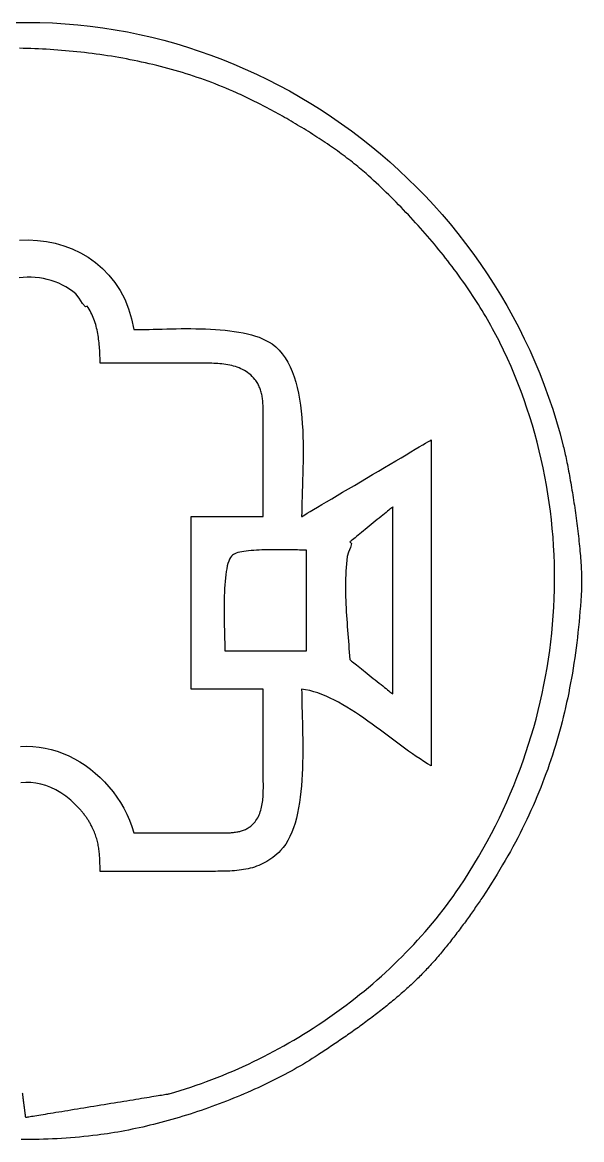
# Model space of a CAD drawing. Extents: x 3 to 68.8, y 19.7 to 85.5.
# Drawn here: x 35.9 to 68.8, y 19.7 to 85.5 of the extents above; entities that cross this region are included whole.
import ezdxf

# ---------------------------------------------------------------- set-up
doc = ezdxf.new("R2010")
doc.units = 0
doc.layers.get('0').update_dxf_attribs({"linetype": 'CONTINUOUS'})

msp = doc.modelspace()

# ---------------------------------------------------------------- linework, layer by layer
at = {"color": 7}
for points in [[(35.48095, 85.473151), (36.231776, 85.481964), (36.979922, 85.472708), (37.725147, 85.445574), (38.467219, 85.400752), (39.205908, 85.338432), (39.940975, 85.258804), (40.67219, 85.16206), (41.399316, 85.04839), (42.122118, 84.917984), (42.840365, 84.771032), (43.553823, 84.607725), (44.262254, 84.428254), (44.965428, 84.232808), (45.66311, 84.021578), (46.355065, 83.794756), (47.04106, 83.55253), (47.720857, 83.295091), (48.394228, 83.022631), (49.060933, 82.735339), (49.720743, 82.433406), (50.373418, 82.117021), (51.018731, 81.786377), (51.656446, 81.441663), (52.286323, 81.083069), (52.908135, 80.710786), (53.521644, 80.325004), (54.126618, 79.925914), (54.722821, 79.513706), (55.310021, 79.088571), (55.887981, 78.650699), (56.456473, 78.200281), (57.015253, 77.737506), (57.564096, 77.262566), (58.102762, 76.77565), (58.631023, 76.27695), (59.148639, 75.766655), (59.655377, 75.244957), (60.151007, 74.712044), (60.635289, 74.168109), (61.107995, 73.613341), (61.568886, 73.047931), (62.017729, 72.472069), (62.45429, 71.885945), (62.878338, 71.289751), (63.289634, 70.683676), (63.687949, 70.067911), (64.073044, 69.442646), (64.444688, 68.808072), (64.802645, 68.164379), (65.146682, 67.511758), (65.476566, 66.850399), (65.792062, 66.180492), (66.092934, 65.502228), (66.378952, 64.815798), (66.649877, 64.121391), (66.905477, 63.419199), (67.145521, 62.709411), (67.369769, 61.992218), (67.577993, 61.26781), (67.769954, 60.536379), (67.770025, 60.536632), (67.770025, 60.536632)], [(44.591114, 22.411236), (44.906638, 22.503401), (45.221618, 22.599173), (45.536002, 22.698527), (45.849749, 22.801436), (46.162801, 22.907879), (46.475114, 23.017833), (46.786642, 23.131269), (47.097332, 23.248168), (47.407136, 23.368502), (47.716005, 23.492248), (48.023893, 23.619384), (48.33075, 23.749883), (48.636527, 23.883722), (48.941177, 24.020876), (49.244648, 24.161321), (49.546894, 24.305034), (49.847864, 24.45199), (50.147514, 24.602166), (50.445791, 24.755537), (50.742647, 24.912077), (51.038035, 25.071767), (51.331904, 25.234575), (51.624207, 25.400485), (51.914896, 25.569469), (52.203923, 25.7415), (52.491236, 25.91656), (52.776789, 26.094619), (53.060532, 26.275657), (53.342419, 26.459646), (53.622397, 26.646567), (53.90042, 26.83639), (54.176439, 27.029097), (54.450406, 27.22466), (54.722274, 27.423054), (54.991988, 27.624258), (55.259506, 27.828246), (55.524775, 28.034993), (55.78775, 28.244475), (56.048379, 28.45667), (56.306616, 28.671554), (56.562411, 28.889099), (56.815716, 29.109283), (57.066482, 29.332084), (57.31466, 29.557475), (57.560202, 29.785434), (57.803059, 30.015934), (58.043183, 30.248953), (58.280523, 30.484468), (58.515033, 30.722451), (58.746664, 30.962879), (58.975368, 31.205732), (59.201092, 31.45098), (59.423794, 31.698602), (59.643422, 31.948574), (59.859926, 32.200873), (60.073258, 32.455468), (60.283369, 32.712344), (60.490213, 32.971472), (60.69374, 33.232827), (60.893901, 33.496388), (61.090649, 33.762129), (61.283932, 34.030025), (61.473704, 34.300056), (61.659914, 34.572191), (61.951156, 35.011137), (62.234843, 35.453992), (62.510961, 35.900645), (62.779487, 36.350993), (63.040401, 36.804936), (63.293687, 37.262364), (63.539322, 37.723177), (63.777286, 38.187266), (64.007563, 38.654527), (64.230129, 39.124859), (64.444965, 39.598154), (64.652054, 40.074311), (64.851376, 40.553222), (65.042909, 41.034784), (65.226636, 41.518891), (65.402533, 42.005439), (65.570585, 42.494324), (65.730772, 42.985442), (65.883073, 43.478687), (66.027469, 43.973956), (66.163938, 44.471144), (66.292465, 44.970144), (66.413024, 45.470854), (66.5256, 45.97317), (66.630175, 46.476985), (66.726726, 46.982197), (66.815231, 47.488698), (66.895675, 47.996385), (66.96804, 48.505155), (67.032299, 49.014902), (67.088439, 49.525521), (67.136436, 50.036911), (67.176275, 50.548961), (67.207932, 51.061572), (67.231384, 51.574638), (67.246624, 52.088051), (67.253623, 52.601712), (67.252494, 53.115512), (67.242955, 53.629348), (67.225119, 54.143117), (67.198957, 54.656711), (67.164464, 55.170028), (67.121614, 55.682964), (67.070388, 56.195412), (67.010763, 56.707267), (66.942724, 57.218428), (66.866248, 57.72879), (66.781319, 58.238243), (66.687914, 58.746689), (66.586013, 59.25402), (66.475599, 59.760129), (66.356651, 60.264919), (66.229151, 60.768279), (66.093075, 61.270107), (65.948408, 61.770297), (65.795127, 62.268745), (65.633216, 62.765347), (65.462652, 63.259998), (65.283419, 63.752594), (65.095493, 64.243029), (64.898857, 64.7312), (64.69349, 65.217001), (64.479373, 65.700329), (64.256488, 66.181078), (64.169214, 66.363202), (64.080184, 66.54497), (63.989421, 66.726368), (63.896951, 66.907385), (63.802799, 67.088006), (63.70699, 67.268219), (63.609547, 67.44801), (63.510496, 67.627367), (63.409861, 67.806276), (63.307668, 67.984725), (63.20394, 68.162701), (63.098705, 68.340189), (62.991986, 68.517178), (62.883804, 68.693654), (62.774192, 68.869604), (62.663166, 69.045016), (62.55076, 69.219875), (62.43699, 69.39417), (62.321886, 69.567886), (62.205472, 69.741012), (62.087771, 69.913533), (61.968809, 70.085437), (61.848613, 70.256712), (61.727204, 70.427342), (61.60461, 70.597317), (61.480852, 70.766622), (61.355958, 70.935245), (61.229951, 71.103172), (61.102861, 71.270391), (60.974704, 71.436888), (60.845511, 71.602651), (60.715305, 71.767666), (60.584111, 71.931921), (60.451955, 72.095401), (60.318859, 72.258095), (60.184848, 72.419989), (60.049949, 72.581071), (59.914189, 72.741326), (59.777588, 72.900743), (59.640171, 73.059307), (59.501964, 73.217006), (59.362995, 73.373827), (59.223283, 73.529757), (59.082858, 73.684783), (58.941744, 73.838892), (58.799961, 73.99207), (58.657538, 74.144305), (58.514499, 74.295583), (58.370871, 74.445892), (58.226675, 74.595219), (58.081937, 74.74355), (57.936683, 74.890872), (57.790938, 75.037173), (57.644724, 75.182439), (57.498067, 75.326658), (57.350996, 75.469815), (57.203529, 75.611899), (57.055695, 75.752896), (56.907517, 75.892793), (56.759023, 76.031577), (56.610236, 76.169234), (56.461177, 76.305753), (56.311876, 76.44112), (56.162355, 76.575321), (56.068852, 76.658099), (55.973579, 76.741054), (55.876585, 76.824164), (55.777915, 76.907409), (55.677613, 76.990765), (55.575731, 77.074213), (55.47231, 77.15773), (55.367397, 77.241294), (55.261042, 77.324885), (55.153289, 77.408481), (55.044182, 77.49206), (54.933774, 77.575602), (54.822101, 77.659083), (54.709221, 77.742483), (54.595172, 77.825781), (54.480003, 77.908954), (54.363758, 77.991981), (54.246489, 78.074842), (54.128235, 78.157513), (54.00905, 78.239974), (53.888973, 78.322204), (53.768058, 78.40418), (53.646344, 78.485882), (53.523879, 78.567287), (53.400714, 78.648374), (53.276889, 78.729122), (53.152458, 78.809509), (53.027459, 78.889514), (52.90194, 78.969115), (52.775953, 79.048291), (52.649541, 79.12702), (52.522747, 79.20528), (52.39562, 79.28305), (52.268207, 79.360309), (52.140556, 79.437036), (52.012712, 79.513207), (51.884715, 79.588803), (51.756623, 79.663802), (51.628472, 79.738181), (51.500315, 79.81192), (51.372194, 79.884997), (51.244156, 79.95739), (51.11625, 80.029079), (50.988522, 80.100041), (50.861014, 80.170255), (50.733777, 80.239699), (50.606856, 80.308353), (50.480296, 80.376193), (50.354145, 80.4432), (50.228446, 80.509352), (50.10325, 80.574626), (49.978601, 80.639001), (49.854547, 80.702456), (49.731131, 80.76497), (49.608401, 80.826521), (49.486405, 80.887087), (49.365188, 80.946647), (49.244795, 81.00518), (49.125271, 81.062663), (49.006667, 81.119075), (48.889028, 81.174395), (48.772397, 81.228602), (48.656824, 81.281673), (48.542355, 81.333588), (48.336482, 81.425264), (48.129769, 81.515091), (47.922239, 81.603082), (47.713906, 81.689247), (47.50479, 81.773598), (47.294907, 81.856148), (47.084279, 81.936907), (46.872923, 82.015888), (46.660853, 82.093102), (46.448091, 82.168561), (46.234655, 82.242276), (46.020561, 82.31426), (45.805829, 82.384524), (45.590477, 82.453079), (45.37452, 82.519938), (45.15798, 82.585111), (44.940875, 82.648612), (44.723219, 82.710451), (44.505036, 82.770639), (44.286339, 82.82919), (44.067149, 82.886114), (43.847481, 82.941424), (43.627356, 82.99513), (43.406791, 83.047245), (43.185805, 83.09778), (42.964416, 83.146747), (42.74264, 83.194157), (42.520497, 83.240023), (42.298008, 83.284356), (42.075185, 83.327168), (41.852048, 83.36847), (41.628616, 83.408274), (41.404907, 83.446592), (41.180941, 83.483436), (40.956732, 83.518816), (40.732301, 83.552746), (40.507666, 83.585236), (40.282845, 83.616298), (40.057855, 83.645944), (39.832712, 83.674186), (39.607439, 83.701034), (39.382051, 83.726501), (39.156569, 83.7506), (38.931006, 83.773342), (38.705386, 83.794737), (38.479722, 83.814798), (38.254034, 83.833537), (38.028341, 83.850964), (37.802662, 83.867093), (37.577011, 83.881935), (37.351411, 83.895502), (37.125876, 83.907804), (36.900426, 83.918853), (36.67508, 83.92866), (36.449852, 83.93724), (36.224766, 83.944603), (35.999835, 83.950758), (35.775082, 83.95572)], [(35.781829, 72.651234), (36.310457, 72.670197), (36.83893, 72.647944), (37.363936, 72.58451), (37.882175, 72.479935), (38.390342, 72.33426), (38.885128, 72.147524), (39.363227, 71.919764), (39.821335, 71.651019), (40.256147, 71.341329), (40.664353, 70.990731), (41.042652, 70.599266), (41.387736, 70.16697), (41.696301, 69.693884), (41.965039, 69.180046), (42.190645, 68.625495), (42.369813, 68.030269), (42.49924, 67.394407), (42.49924, 67.394381), (42.499243, 67.394355), (42.499243, 67.394329), (42.499246, 67.394304), (42.499528, 67.393683), (42.499588, 67.393674), (42.499588, 67.393674)], [(39.756388, 68.779385), (39.654711, 68.72611), (39.489583, 68.939801), (39.293371, 69.252887), (39.09844, 69.497795), (38.910748, 69.646604), (38.715129, 69.783107), (38.512256, 69.907311), (38.302811, 70.019222), (38.087464, 70.118847), (37.866893, 70.206192), (37.641776, 70.281262), (37.412789, 70.344065), (37.18061, 70.394605), (36.945911, 70.43289), (36.709373, 70.458925), (36.471671, 70.472717), (36.233481, 70.47427), (35.99548, 70.463593), (35.758343, 70.440694)], [(35.832356, 42.858529), (36.201169, 42.86931), (36.567931, 42.855679), (36.931843, 42.818293), (37.292102, 42.757849), (37.647908, 42.675028), (37.998468, 42.570516), (38.342976, 42.444995), (38.680638, 42.299156), (39.010652, 42.133678), (39.332216, 41.949246), (39.644534, 41.746548), (39.946809, 41.526268), (40.238234, 41.289089), (40.518015, 41.035698), (40.78535, 40.766777), (41.039443, 40.483011), (41.279493, 40.185086), (41.504698, 39.873688), (41.714262, 39.549496), (41.907384, 39.213203), (42.083262, 38.865488), (42.2411, 38.507041), (42.3801, 38.138537), (42.499461, 37.76067), (42.514023, 37.76067), (42.556503, 37.76067), (42.625027, 37.76067), (42.717734, 37.76067), (42.832765, 37.76067), (42.96826, 37.76067), (43.122359, 37.76067), (43.293202, 37.76067), (43.478927, 37.76067), (43.677673, 37.76067), (43.887582, 37.76067), (44.106795, 37.76067), (44.333448, 37.76067), (44.565683, 37.76067), (44.801638, 37.76067), (45.039452, 37.76067), (45.277267, 37.76067), (45.513221, 37.76067), (45.745456, 37.76067), (45.972109, 37.76067), (46.19132, 37.76067), (46.401231, 37.76067), (46.599977, 37.76067), (46.785702, 37.76067), (46.956543, 37.76067), (47.110642, 37.76067), (47.246136, 37.76067), (47.36117, 37.76067), (47.453877, 37.76067), (47.522401, 37.76067), (47.564878, 37.76067), (47.579441, 37.76067), (47.640387, 37.761799), (47.701499, 37.762928), (47.762736, 37.764057), (47.824065, 37.765186), (47.885449, 37.766597), (47.946855, 37.76829), (48.008244, 37.770266), (48.069582, 37.772806), (48.130833, 37.77591), (48.191962, 37.779664), (48.252933, 37.784151), (48.31371, 37.789457), (48.374258, 37.795694), (48.434538, 37.802947), (48.494521, 37.811301), (48.554166, 37.820868), (48.613438, 37.831705), (48.672304, 37.843926), (48.730727, 37.857642), (48.78867, 37.87291), (48.846097, 37.889843), (48.902973, 37.908526), (48.959265, 37.929044), (49.014936, 37.951509), (49.06995, 37.975977), (49.124269, 38.002563), (49.17786, 38.031369), (49.230686, 38.062473), (49.282708, 38.095978), (49.333895, 38.13197), (49.384212, 38.170536), (49.433638, 38.211754), (49.505359, 38.278065), (49.571997, 38.347718), (49.633705, 38.420579), (49.69068, 38.496457), (49.743106, 38.575186), (49.791171, 38.656587), (49.835062, 38.740495), (49.874963, 38.826734), (49.911059, 38.915128), (49.943537, 39.00551), (49.972587, 39.097704), (49.998382, 39.19154), (50.021129, 39.28684), (50.040997, 39.383437), (50.058185, 39.481156), (50.07286, 39.579827), (50.085221, 39.679273), (50.095466, 39.779324), (50.103763, 39.879806), (50.110311, 39.980548), (50.115278, 40.081378), (50.118862, 40.18212), (50.12112, 40.282608), (50.122531, 40.382661), (50.123096, 40.482111), (50.123, 40.580784), (50.122435, 40.678509), (50.121589, 40.775114), (50.120742, 40.870426), (50.119895, 40.964268), (50.119331, 41.056473), (50.119257, 41.146865), (50.119257, 41.161428), (50.119257, 41.203905), (50.119257, 41.272429), (50.119257, 41.365136), (50.119257, 41.480167), (50.119257, 41.615662), (50.119257, 41.769761), (50.119257, 41.940604), (50.119257, 42.126329), (50.119257, 42.325076), (50.119257, 42.534987), (50.119257, 42.754197), (50.119257, 42.98085), (50.119257, 43.213085), (50.119257, 43.44904), (50.119257, 43.686854), (50.119257, 43.924669), (50.119257, 44.160621), (50.119257, 44.392856), (50.119257, 44.619508), (50.119257, 44.838719), (50.119257, 45.04863), (50.119257, 45.247377), (50.119257, 45.433101), (50.119257, 45.603945), (50.119257, 45.758044), (50.119257, 45.893538), (50.119257, 46.008569), (50.119257, 46.101277), (50.119257, 46.1698), (50.119257, 46.212277), (50.119257, 46.22684), (50.107122, 46.22684), (50.071723, 46.22684), (50.014621, 46.22684), (49.937365, 46.22684), (49.841506, 46.22684), (49.728591, 46.22684), (49.600177, 46.22684), (49.457808, 46.22684), (49.303037, 46.22684), (49.137415, 46.22684), (48.962491, 46.22684), (48.779814, 46.22684), (48.590937, 46.22684), (48.397406, 46.22684), (48.200778, 46.22684), (48.002599, 46.22684), (47.80442, 46.22684), (47.607793, 46.22684), (47.414265, 46.22684), (47.225387, 46.22684), (47.042711, 46.22684), (46.867786, 46.22684), (46.702164, 46.22684), (46.547394, 46.22684), (46.405024, 46.22684), (46.276607, 46.22684), (46.163696, 46.22684), (46.067836, 46.22684), (45.990578, 46.22684), (45.933476, 46.22684), (45.898079, 46.22684), (45.885944, 46.22684), (45.885944, 46.255985), (45.885944, 46.340943), (45.885944, 46.477987), (45.885944, 46.663404), (45.885944, 46.893466), (45.885944, 47.164458), (45.885944, 47.472656), (45.885944, 47.81434), (45.885944, 48.18579), (45.885944, 48.583286), (45.885944, 49.003105), (45.885944, 49.441529), (45.885944, 49.894834), (45.885944, 50.359302), (45.885944, 50.831211), (45.885944, 51.30684), (45.885944, 51.782469), (45.885944, 52.254379), (45.885944, 52.718849), (45.885944, 53.172154), (45.885944, 53.610575), (45.885944, 54.030395), (45.885944, 54.42789), (45.885944, 54.79934), (45.885944, 55.141024), (45.885944, 55.449222), (45.885944, 55.720214), (45.885944, 55.950279), (45.885944, 56.135693), (45.885944, 56.272738), (45.885944, 56.357695), (45.885944, 56.38684), (45.898079, 56.38684), (45.933476, 56.38684), (45.990578, 56.38684), (46.067836, 56.38684), (46.163696, 56.38684), (46.276607, 56.38684), (46.405024, 56.38684), (46.547394, 56.38684), (46.702164, 56.38684), (46.867786, 56.38684), (47.042711, 56.38684), (47.225387, 56.38684), (47.414265, 56.38684), (47.607793, 56.38684), (47.80442, 56.38684), (48.002599, 56.38684), (48.200778, 56.38684), (48.397406, 56.38684), (48.590937, 56.38684), (48.779814, 56.38684), (48.962491, 56.38684), (49.137415, 56.38684), (49.303037, 56.38684), (49.457808, 56.38684), (49.600177, 56.38684), (49.728591, 56.38684), (49.841506, 56.38684), (49.937365, 56.38684), (50.014621, 56.38684), (50.071723, 56.38684), (50.107122, 56.38684), (50.119257, 56.38684), (50.119257, 56.40383), (50.119257, 56.453388), (50.119257, 56.53333), (50.119257, 56.641489), (50.119257, 56.775694), (50.119257, 56.933773), (50.119257, 57.113554), (50.119257, 57.31287), (50.119257, 57.529549), (50.119257, 57.761423), (50.119257, 58.006316), (50.119257, 58.262063), (50.119257, 58.526491), (50.119257, 58.79743), (50.119257, 59.072712), (50.119257, 59.350162), (50.119257, 59.627612), (50.119257, 59.902894), (50.119257, 60.173834), (50.119257, 60.438262), (50.119257, 60.694009), (50.119257, 60.938904), (50.119257, 61.170776), (50.119257, 61.387455), (50.119257, 61.586771), (50.119257, 61.766554), (50.119257, 61.924632), (50.119257, 62.058836), (50.119257, 62.166994), (50.119257, 62.246938), (50.119257, 62.296496), (50.119257, 62.313497), (50.118411, 62.383945), (50.117564, 62.454508), (50.116717, 62.525155), (50.115589, 62.595851), (50.114177, 62.666564), (50.112484, 62.73726), (50.110509, 62.807906), (50.107969, 62.87847), (50.104723, 62.948918), (50.100772, 63.019218), (50.095974, 63.089335), (50.090245, 63.159237), (50.0835, 63.228891), (50.075626, 63.298264), (50.066538, 63.367323), (50.056124, 63.436035), (50.044271, 63.504367), (50.030922, 63.572284), (50.015936, 63.639756), (49.999228, 63.706748), (49.980715, 63.773227), (49.960282, 63.839161), (49.937817, 63.904516), (49.913235, 63.969259), (49.886452, 64.033357), (49.857347, 64.096777), (49.825828, 64.159486), (49.791798, 64.221451), (49.75516, 64.282645), (49.715818, 64.343033), (49.673651, 64.40257), (49.628549, 64.461207), (49.549256, 64.554593), (49.466444, 64.641678), (49.380338, 64.722732), (49.291079, 64.797956), (49.198829, 64.867565), (49.103751, 64.931777), (49.006004, 64.990809), (48.905753, 65.044878), (48.803156, 65.094201), (48.698379, 65.138995), (48.59158, 65.179478), (48.482922, 65.215865), (48.372567, 65.248375), (48.260675, 65.277224), (48.14741, 65.302629), (48.032935, 65.324809), (47.91741, 65.343978), (47.800997, 65.360355), (47.683857, 65.374156), (47.566151, 65.385597), (47.448041, 65.394899), (47.329691, 65.402273), (47.211262, 65.407943), (47.092915, 65.41212), (46.974811, 65.415024), (46.857116, 65.416887), (46.739985, 65.417903), (46.623585, 65.418298), (46.508075, 65.418281), (46.393616, 65.418076), (46.280375, 65.417897), (46.168508, 65.417959), (46.152308, 65.417959), (46.105112, 65.417959), (46.028974, 65.417959), (45.925966, 65.417959), (45.798153, 65.417959), (45.647602, 65.417959), (45.476383, 65.417959), (45.286557, 65.417959), (45.080197, 65.417959), (44.859366, 65.417959), (44.626132, 65.417959), (44.382563, 65.417959), (44.130728, 65.417959), (43.872689, 65.417959), (43.610516, 65.417959), (43.346277, 65.417959), (43.082038, 65.417959), (42.819865, 65.417959), (42.561829, 65.417959), (42.309994, 65.417959), (42.066424, 65.417959), (41.83319, 65.417959), (41.61236, 65.417959), (41.405999, 65.417959), (41.216174, 65.417959), (41.044952, 65.417959), (40.894404, 65.417959), (40.766591, 65.417959), (40.66358, 65.417959), (40.587445, 65.417959), (40.540246, 65.417959), (40.524046, 65.417959), (40.521506, 65.524921), (40.518656, 65.632503), (40.515354, 65.740631), (40.511516, 65.84923), (40.507028, 65.958226), (40.501779, 66.067545), (40.495683, 66.177111), (40.488599, 66.286851), (40.480443, 66.39669), (40.47113, 66.506555), (40.460546, 66.616369), (40.448552, 66.726059), (40.435062, 66.835551), (40.419991, 66.944771), (40.403227, 67.053643), (40.384657, 67.162093), (40.364167, 67.270047), (40.341674, 67.377431), (40.317064, 67.484169), (40.290225, 67.590189), (40.261052, 67.695414), (40.229443, 67.799772), (40.195294, 67.903187), (40.158503, 68.005584), (40.118961, 68.106891), (40.076563, 68.207031), (40.03121, 68.305932), (39.982792, 68.403518), (39.931205, 68.499715), (39.876343, 68.594448), (39.818104, 68.687643), (39.756382, 68.779226), (39.756368, 68.779172), (39.756354, 68.779117), (39.756342, 68.779063), (39.756328, 68.779008), (39.756388, 68.779375), (39.756388, 68.779385), (39.756388, 68.779385)], [(42.499588, 67.393674), (42.709174, 67.394747), (42.92992, 67.397741), (43.160998, 67.402279), (43.401581, 67.407994), (43.650837, 67.414516), (43.907944, 67.421479), (44.172068, 67.428512), (44.44238, 67.435248), (44.718055, 67.441319), (44.998265, 67.446357), (45.282177, 67.449992), (45.568969, 67.451854), (45.857809, 67.451575), (46.147869, 67.448781), (46.43832, 67.443126), (46.728335, 67.434224), (47.017085, 67.421708), (47.303741, 67.405209), (47.587476, 67.384358), (47.86746, 67.358789), (48.142864, 67.328134), (48.412863, 67.292024), (48.676628, 67.25009), (48.933326, 67.201963), (49.182133, 67.147275), (49.422222, 67.085659), (49.652761, 67.016744), (49.872923, 66.940163), (50.081877, 66.855548), (50.2788, 66.76253), (50.46286, 66.660739), (50.633229, 66.549809), (50.852022, 66.376767), (51.053258, 66.1818), (51.237628, 65.966169), (51.40583, 65.731133), (51.55856, 65.477953), (51.696513, 65.207888), (51.820389, 64.922198), (51.930879, 64.622143), (52.028683, 64.308983), (52.114495, 63.983978), (52.18901, 63.648387), (52.252928, 63.303471), (52.30694, 62.950489), (52.351745, 62.590701), (52.388042, 62.225367), (52.416521, 61.855748), (52.437885, 61.483102), (52.452815, 61.108689), (52.462015, 60.733771), (52.466192, 60.359606), (52.46604, 59.987454), (52.462258, 59.618575), (52.455513, 59.254229), (52.446538, 58.895677), (52.436011, 58.544178), (52.424638, 58.20099), (52.413095, 57.867375), (52.402088, 57.544595), (52.392323, 57.233905), (52.384477, 56.936567), (52.379256, 56.653842), (52.377281, 56.386987), (52.399125, 56.399941), (52.462842, 56.437699), (52.565627, 56.498609), (52.70469, 56.581015), (52.877237, 56.683264), (53.08048, 56.803705), (53.311628, 56.940681), (53.567892, 57.092542), (53.846479, 57.257631), (54.144599, 57.434297), (54.459465, 57.620882), (54.788283, 57.815737), (55.128262, 58.017207), (55.476611, 58.223635), (55.830543, 58.433375), (56.187264, 58.644765), (56.543987, 58.856155), (56.897919, 59.065894), (57.246269, 59.272322), (57.586248, 59.473792), (57.915065, 59.668647), (58.229932, 59.855233), (58.528052, 60.031897), (58.806639, 60.196986), (59.062902, 60.348846), (59.294051, 60.485823), (59.497293, 60.606264), (59.669841, 60.708514), (59.808903, 60.790921), (59.911688, 60.85183), (59.975406, 60.889588), (59.99725, 60.902542), (59.99725, 60.84749), (59.99725, 60.687017), (59.99725, 60.428153), (59.99725, 60.077924), (59.99725, 59.64336), (59.99725, 59.131488), (59.99725, 58.549337), (59.99725, 57.903931), (59.99725, 57.202304), (59.99725, 56.45148), (59.99725, 55.658487), (59.99725, 54.830353), (59.99725, 53.974111), (59.99725, 53.096784), (59.99725, 52.205399), (59.99725, 51.306987), (59.99725, 50.408575), (59.99725, 49.51719), (59.99725, 48.639863), (59.99725, 47.78362), (59.99725, 46.955487), (59.99725, 46.162496), (59.99725, 45.411669), (59.99725, 44.710042), (59.99725, 44.064637), (59.99725, 43.482486), (59.99725, 42.970614), (59.99725, 42.536051), (59.99725, 42.185821), (59.99725, 41.926956), (59.99725, 41.766484), (59.99725, 41.711431), (59.782851, 41.838285), (59.565215, 41.973853), (59.344515, 42.117351), (59.120919, 42.268005), (58.894599, 42.425033), (58.665722, 42.587658), (58.434467, 42.755098), (58.200996, 42.926576), (57.965484, 43.101311), (57.728098, 43.278524), (57.489014, 43.457436), (57.248397, 43.637268), (57.006419, 43.817241), (56.763254, 43.996576), (56.51907, 44.174492), (56.274036, 44.350209), (56.028325, 44.522952), (55.782103, 44.691938), (55.535548, 44.856389), (55.288826, 45.015525), (55.042108, 45.168569), (54.795567, 45.31474), (54.549367, 45.453258), (54.303684, 45.583345), (54.058687, 45.704221), (53.814548, 45.815106), (53.571436, 45.915222), (53.329521, 46.003789), (53.088975, 46.080028), (52.849966, 46.143161), (52.612671, 46.192406), (52.377253, 46.226987), (52.378664, 45.985145), (52.382474, 45.728667), (52.388203, 45.458665), (52.395371, 45.176245), (52.403443, 44.882517), (52.411938, 44.578589), (52.420348, 44.265568), (52.428165, 43.944563), (52.434911, 43.616682), (52.440075, 43.283037), (52.443151, 42.944734), (52.443716, 42.602881), (52.441176, 42.258587), (52.434967, 41.912958), (52.424722, 41.567106), (52.409877, 41.22214), (52.389924, 40.879164), (52.364383, 40.539289), (52.332735, 40.203625), (52.294488, 39.873278), (52.249143, 39.549358), (52.196198, 39.232973), (52.135151, 38.925229), (52.065504, 38.627239), (51.986753, 38.340109), (51.898398, 38.064945), (51.799936, 37.802862), (51.690868, 37.554961), (51.570692, 37.322356), (51.438906, 37.106154), (51.295012, 36.907462), (51.138503, 36.72739), (51.027573, 36.615627), (50.915457, 36.510894), (50.802156, 36.41296), (50.687676, 36.321599), (50.572018, 36.236583), (50.455184, 36.157679), (50.337181, 36.08466), (50.218007, 36.017299), (50.09767, 35.955365), (49.976171, 35.89863), (49.853509, 35.846868), (49.729692, 35.799844), (49.604721, 35.757333), (49.478599, 35.719108), (49.351331, 35.684937), (49.222917, 35.65459), (49.093363, 35.627835), (48.962671, 35.604467), (48.830842, 35.584232), (48.697885, 35.566903), (48.563798, 35.552256), (48.428585, 35.540064), (48.29225, 35.530101), (48.154796, 35.522114), (48.016225, 35.515906), (47.876542, 35.511221), (47.735747, 35.507862), (47.593845, 35.505604), (47.450841, 35.504193), (47.306735, 35.503347), (47.161532, 35.503064), (47.015233, 35.502782), (46.996607, 35.502782), (46.94233, 35.502782), (46.854773, 35.502782), (46.736313, 35.502782), (46.589329, 35.502782), (46.416194, 35.502782), (46.219291, 35.502782), (46.000992, 35.502782), (45.763677, 35.502782), (45.509722, 35.502782), (45.241504, 35.502782), (44.961401, 35.502782), (44.671787, 35.502782), (44.375045, 35.502782), (44.073547, 35.502782), (43.769672, 35.502782), (43.465798, 35.502782), (43.1643, 35.502782), (42.867557, 35.502782), (42.577944, 35.502782), (42.297841, 35.502782), (42.029626, 35.502782), (41.775668, 35.502782), (41.538353, 35.502782), (41.320054, 35.502782), (41.12315, 35.502782), (40.950018, 35.502782), (40.803031, 35.502782), (40.684571, 35.502782), (40.597015, 35.502782), (40.542738, 35.502782), (40.524111, 35.502782), (40.522136, 35.588821), (40.52016, 35.673933), (40.518184, 35.758171), (40.515927, 35.841582), (40.513669, 35.924216), (40.510847, 36.00612), (40.507742, 36.087349), (40.504158, 36.167946), (40.500009, 36.247967), (40.49524, 36.327458), (40.489765, 36.406469), (40.483528, 36.485051), (40.476444, 36.563252), (40.468429, 36.641123), (40.459426, 36.718711), (40.44935, 36.796068), (40.438118, 36.873245), (40.425644, 36.950289), (40.411871, 37.027248), (40.396744, 37.104176), (40.38015, 37.181121), (40.362031, 37.258131), (40.342332, 37.335257), (40.320968, 37.412549), (40.297825, 37.490056), (40.272877, 37.567825), (40.246009, 37.64591), (40.217186, 37.724359), (40.186314, 37.803221), (40.153319, 37.882548), (40.118123, 37.962386), (40.080655, 38.042785), (40.05661, 38.092247), (40.032113, 38.141162), (40.007193, 38.189543), (39.981821, 38.237403), (39.95597, 38.284757), (39.929666, 38.331617), (39.902912, 38.378), (39.875706, 38.423918), (39.848048, 38.469384), (39.81991, 38.514412), (39.791324, 38.55902), (39.762275, 38.603222), (39.73276, 38.647026), (39.70278, 38.690448), (39.672331, 38.733504), (39.64141, 38.776207), (39.610019, 38.818572), (39.578156, 38.860611), (39.545819, 38.902341), (39.513005, 38.943771), (39.479714, 38.984919), (39.44594, 39.025799), (39.41169, 39.066422), (39.376957, 39.106805), (39.341741, 39.14696), (39.30604, 39.186903), (39.269851, 39.226645), (39.233173, 39.266201), (39.196004, 39.305586), (39.158347, 39.344814), (39.120194, 39.383897), (39.081549, 39.422852), (38.798226, 39.687794), (38.510289, 39.92109), (38.218607, 40.123404), (37.924054, 40.295398), (37.627504, 40.437743), (37.329832, 40.551097), (37.031907, 40.636134), (36.734609, 40.693512), (36.438806, 40.723899), (36.145371, 40.727963), (35.855182, 40.706373)], [(67.770025, 60.536632), (67.793054, 60.44305), (67.816338, 60.34574), (67.839875, 60.244822), (67.863638, 60.140419), (67.887599, 60.03265), (67.911729, 59.921637), (67.936028, 59.8075), (67.96044, 59.690364), (67.984965, 59.570343), (68.009575, 59.447563), (68.034241, 59.322143), (68.058964, 59.194203), (68.083687, 59.063867), (68.108409, 58.931254), (68.133104, 58.796484), (68.157742, 58.65968), (68.182323, 58.520959), (68.206792, 58.380449), (68.231148, 58.238266), (68.255363, 58.09453), (68.279408, 57.949363), (68.303284, 57.802887), (68.326934, 57.655226), (68.350359, 57.506492), (68.373529, 57.356815), (68.396417, 57.206312), (68.419023, 57.055103), (68.441291, 56.90331), (68.463219, 56.751053), (68.484781, 56.598456), (68.505948, 56.445635), (68.526691, 56.292716), (68.547011, 56.139819), (68.566879, 55.987061), (68.58624, 55.834568), (68.605121, 55.682456), (68.623465, 55.530849), (68.641245, 55.379868), (68.658461, 55.229633), (68.675083, 55.080264), (68.691085, 54.931886), (68.706467, 54.784614), (68.72117, 54.638572), (68.735197, 54.493882), (68.748518, 54.350663), (68.761105, 54.209038), (68.77293, 54.069127), (68.783993, 53.931047), (68.794238, 53.794925), (68.803664, 53.660878), (68.812243, 53.52903), (68.819976, 53.399501), (68.826806, 53.272408), (68.832733, 53.147877), (68.837728, 53.026028), (68.841764, 52.906978), (68.844812, 52.790852), (68.846787, 52.677771), (68.847916, 52.567854), (68.847888, 52.461222), (68.846759, 52.357996), (68.844501, 52.258299), (68.841199, 52.16225), (68.83674, 52.069969), (68.817719, 51.751419), (68.796891, 51.434718), (68.774228, 51.119828), (68.749703, 50.806723), (68.723287, 50.495361), (68.694977, 50.185712), (68.664743, 49.877743), (68.632558, 49.571419), (68.598407, 49.266709), (68.562262, 48.963577), (68.524103, 48.661992), (68.483906, 48.361916), (68.441649, 48.063319), (68.397309, 47.766168), (68.350864, 47.470424), (68.302293, 47.176058), (68.251572, 46.883038), (68.198678, 46.591327), (68.143591, 46.300892), (68.086286, 46.011699), (68.02674, 45.723717), (67.964933, 45.436909), (67.900844, 45.151243), (67.834445, 44.866687), (67.765716, 44.583206), (67.694635, 44.300767), (67.621181, 44.019332), (67.545328, 43.738873), (67.467057, 43.459355), (67.386344, 43.180745), (67.303167, 42.903007), (67.217502, 42.626108), (67.129327, 42.350015), (67.038621, 42.074696), (66.94536, 41.800117), (66.849523, 41.52624), (66.751087, 41.253037), (66.650029, 40.980473), (66.546326, 40.708512), (66.439957, 40.437122), (66.330898, 40.16627), (66.219129, 39.895921), (66.104623, 39.626043), (65.987363, 39.356603), (65.867322, 39.087563), (65.744479, 38.818896), (65.618814, 38.550562), (65.490302, 38.282533), (65.358919, 38.014769), (65.224646, 37.747242), (65.08746, 37.479918), (64.947334, 37.212761), (64.804253, 36.945737), (64.658189, 36.678816), (64.509119, 36.411961), (64.357024, 36.14514), (64.201881, 35.878318), (64.043667, 35.611463), (63.882357, 35.34454), (63.717932, 35.077519), (63.550368, 34.810361), (63.379644, 34.543035), (63.205733, 34.275508), (63.028618, 34.007747), (62.975846, 33.928696), (62.922573, 33.849254), (62.868807, 33.769438), (62.814556, 33.689265), (62.75983, 33.608761), (62.704633, 33.527938), (62.648976, 33.446822), (62.592867, 33.365432), (62.536313, 33.283782), (62.479324, 33.201898), (62.421903, 33.119799), (62.364061, 33.037501), (62.305808, 32.955027), (62.247148, 32.872395), (62.18809, 32.789628), (62.128643, 32.706739), (62.068817, 32.623754), (62.008616, 32.540691), (61.948049, 32.457571), (61.887125, 32.374408), (61.825852, 32.291226), (61.764237, 32.208047), (61.702287, 32.124887), (61.640014, 32.041764), (61.57742, 31.958703), (61.514519, 31.875722), (61.451315, 31.792839), (61.387815, 31.710074), (61.324033, 31.627448), (61.259968, 31.54498), (61.195636, 31.462686), (61.131041, 31.380594), (61.066192, 31.298718), (61.001097, 31.217077), (60.935763, 31.135695), (60.8702, 31.054588), (60.804414, 30.973776), (60.73841, 30.893281), (60.672204, 30.813121), (60.605797, 30.733317), (60.539201, 30.653886), (60.472419, 30.574849), (60.405464, 30.496228), (60.338343, 30.418038), (60.271062, 30.340306), (60.20363, 30.263044), (60.136055, 30.186274), (60.068344, 30.110018), (60.000507, 30.034295), (59.93255, 29.959125), (59.864484, 29.884525), (59.796313, 29.810515), (59.728046, 29.737121), (59.659692, 29.664352), (59.591256, 29.592239), (59.522752, 29.520792), (59.454184, 29.450036), (59.385558, 29.379991), (59.316885, 29.310674), (59.248173, 29.242108), (59.179429, 29.17431), (59.110663, 29.107299), (59.041877, 29.041098), (58.973085, 28.975725), (58.892482, 28.89997), (58.811538, 28.824586), (58.730255, 28.749563), (58.64864, 28.674901), (58.566699, 28.600598), (58.484434, 28.526641), (58.401856, 28.453035), (58.318964, 28.37977), (58.235765, 28.306847), (58.152267, 28.234256), (58.068472, 28.161993), (57.984387, 28.09006), (57.900017, 28.018449), (57.815367, 27.947154), (57.730441, 27.876173), (57.645244, 27.805501), (57.559784, 27.735132), (57.474064, 27.665068), (57.388091, 27.595297), (57.301867, 27.525819), (57.215399, 27.456632), (57.128692, 27.387725), (57.041754, 27.3191), (56.954584, 27.250751), (56.867194, 27.182671), (56.779583, 27.114861), (56.691761, 27.047311), (56.603731, 26.980021), (56.5155, 26.912985), (56.427071, 26.8462), (56.33845, 26.77966), (56.249641, 26.713361), (56.16065, 26.647301), (56.071485, 26.581473), (55.982145, 26.515876), (55.892641, 26.450502), (55.802973, 26.385351), (55.713153, 26.320414), (55.623181, 26.255692), (55.533061, 26.191179), (55.442801, 26.126869), (55.352408, 26.062757), (55.261883, 25.998842), (55.171233, 25.935119), (55.080462, 25.871585), (54.989578, 25.808232), (54.898584, 25.745059), (54.807485, 25.682059), (54.716288, 25.61923), (54.624994, 25.556568), (54.533614, 25.494067), (54.442151, 25.431727), (54.350607, 25.369537), (54.258992, 25.307499), (54.167306, 25.245608), (54.075559, 25.183854), (53.983755, 25.12224), (53.891897, 25.060755), (53.799991, 24.999402), (53.708043, 24.938172), (53.616056, 24.877062), (53.52404, 24.816068), (53.431996, 24.755187), (53.339929, 24.694413), (53.172679, 24.585611), (53.003024, 24.4775), (52.831024, 24.370098), (52.65674, 24.263429), (52.480235, 24.157511), (52.301572, 24.052363), (52.120808, 23.948012), (51.938013, 23.844473), (51.753242, 23.741767), (51.566558, 23.639918), (51.378025, 23.538942), (51.1877, 23.438863), (50.995651, 23.339699), (50.801936, 23.241471), (50.606619, 23.144203), (50.409757, 23.047912), (50.211417, 22.952617), (50.011657, 22.858343), (49.810543, 22.765108), (49.608133, 22.672935), (49.40449, 22.581842), (49.199676, 22.491847), (48.993752, 22.402975), (48.786782, 22.315246), (48.578824, 22.22868), (48.369942, 22.143297), (48.160198, 22.059118), (47.949654, 21.976162), (47.738369, 21.894453), (47.526408, 21.814008), (47.313833, 21.734848), (47.100702, 21.656997), (46.887079, 21.580472), (46.673028, 21.505294), (46.458607, 21.431484), (46.243878, 21.359063), (46.028906, 21.288053), (45.813751, 21.218471), (45.598472, 21.150337), (45.383137, 21.083676), (45.167801, 21.018508), (44.952531, 20.95485), (44.737387, 20.892725), (44.522427, 20.832154), (44.30772, 20.773156), (44.093322, 20.715752), (43.879296, 20.659962), (43.665704, 20.605806), (43.45261, 20.553307), (43.240071, 20.502485), (43.028156, 20.453361), (42.816918, 20.405951), (42.606426, 20.360282), (42.396737, 20.316368), (42.187916, 20.274235), (41.980022, 20.233902), (41.773119, 20.195388), (41.567267, 20.158716), (41.362531, 20.123904), (41.158967, 20.090974), (40.956642, 20.059946), (40.755615, 20.030841), (40.555951, 20.003691), (40.357707, 19.978489), (40.095492, 19.947041), (39.832994, 19.917523), (39.570234, 19.88995), (39.307225, 19.864296), (39.043985, 19.840589), (38.780534, 19.81883), (38.516885, 19.799018), (38.253052, 19.781153), (37.989058, 19.765236), (37.724915, 19.751294), (37.460642, 19.7393), (37.196257, 19.729281), (36.931775, 19.721209), (36.667211, 19.715113), (36.402586, 19.710993), (36.137912, 19.708735), (35.87321, 19.708577)], [(55.205232, 54.891229), (55.311424, 54.797153), (55.256932, 54.568646), (55.140747, 54.286291), (55.061858, 54.030677), (55.036599, 53.815234), (55.015206, 53.599678), (54.997511, 53.384018), (54.983287, 53.168254), (54.972393, 52.95239), (54.964604, 52.736434), (54.95975, 52.520387), (54.957492, 52.304259), (54.958056, 52.088048), (54.960878, 51.871764), (54.965902, 51.65541), (54.972901, 51.438991), (54.981706, 51.222509), (54.992149, 51.005971), (55.004058, 50.789383), (55.01721, 50.572746), (55.031434, 50.356067), (55.046533, 50.139352), (55.062337, 49.922602), (55.07865, 49.705824), (55.095301, 49.489024), (55.112093, 49.272204), (55.128829, 49.05537), (55.145339, 48.838525), (55.161426, 48.621673), (55.176891, 48.404825), (55.191567, 48.187977), (55.205255, 47.97114), (55.212536, 47.965326), (55.233731, 47.948393), (55.267916, 47.921074), (55.314167, 47.884094), (55.371554, 47.83821), (55.439152, 47.784162), (55.516032, 47.722694), (55.601263, 47.654546), (55.69392, 47.580463), (55.79307, 47.501186), (55.897794, 47.417454), (56.007155, 47.330013), (56.12023, 47.239603), (56.236088, 47.146969), (56.353803, 47.052848), (56.472447, 46.957988), (56.59109, 46.863127), (56.708805, 46.769006), (56.824663, 46.676372), (56.937738, 46.585962), (57.047099, 46.498521), (57.15182, 46.414789), (57.250973, 46.33551), (57.34363, 46.261426), (57.428861, 46.193278), (57.505741, 46.131813), (57.573339, 46.077765), (57.630726, 46.031881), (57.676977, 45.994901), (57.711162, 45.967582), (57.732357, 45.950649), (57.739638, 45.944835), (57.739638, 45.97641), (57.739638, 46.068446), (57.739638, 46.216911), (57.739638, 46.417778), (57.739638, 46.667014), (57.739638, 46.960587), (57.739638, 47.294467), (57.739638, 47.664627), (57.739638, 48.067031), (57.739638, 48.497651), (57.739638, 48.952455), (57.739638, 49.427412), (57.739638, 49.918493), (57.739638, 50.421667), (57.739638, 50.932904), (57.739638, 51.448168), (57.739638, 51.963433), (57.739638, 52.47467), (57.739638, 52.977844), (57.739638, 53.468925), (57.739638, 53.943882), (57.739638, 54.398686), (57.739638, 54.829306), (57.739638, 55.23171), (57.739638, 55.601867), (57.739638, 55.93575), (57.739638, 56.229323), (57.739638, 56.478559), (57.739638, 56.679425), (57.739638, 56.827891), (57.739638, 56.919927), (57.739638, 56.951502), (57.732357, 56.945603), (57.711162, 56.928388), (57.676977, 56.900589), (57.630726, 56.862991), (57.573336, 56.81634), (57.505741, 56.761388), (57.428861, 56.69889), (57.34363, 56.629605), (57.250973, 56.554285), (57.151823, 56.47368), (57.047099, 56.38855), (56.937738, 56.299648), (56.824663, 56.207728), (56.708805, 56.113545), (56.59109, 56.017851), (56.472447, 55.921405), (56.353803, 55.824958), (56.236088, 55.729265), (56.12023, 55.635082), (56.007155, 55.543162), (55.897794, 55.454259), (55.793073, 55.369127), (55.69392, 55.288524), (55.601263, 55.213202), (55.516032, 55.143916), (55.439152, 55.081421), (55.371557, 55.02647), (55.314167, 54.979818), (55.267916, 54.942221), (55.233731, 54.914422), (55.212536, 54.897206), (55.205255, 54.891308), (55.205257, 54.891308), (55.20526, 54.891308), (55.205263, 54.891308), (55.205266, 54.891308), (55.205232, 54.891229), (55.205232, 54.891229)], [(48.313365, 54.123584), (48.248753, 54.060197), (48.189698, 53.977721), (48.135969, 53.877331), (48.087339, 53.760212), (48.043578, 53.627545), (48.004453, 53.48051), (47.969737, 53.32029), (47.939201, 53.148066), (47.912615, 52.965017), (47.889755, 52.772327), (47.870367, 52.571179), (47.854252, 52.362749), (47.841157, 52.148221), (47.830856, 51.928779), (47.823123, 51.7056), (47.817732, 51.479868), (47.814459, 51.252763), (47.813047, 51.025467), (47.813279, 50.799162), (47.814972, 50.575027), (47.817823, 50.354244), (47.821633, 50.137997), (47.826176, 49.927465), (47.8312, 49.723827), (47.836506, 49.52827), (47.84184, 49.341972), (47.846976, 49.166117), (47.851718, 49.00188), (47.855782, 48.850448), (47.858971, 48.713001), (47.860946, 48.590719), (47.861793, 48.484784), (47.875565, 48.484784), (47.915683, 48.484784), (47.9804, 48.484784), (48.067956, 48.484784), (48.176598, 48.484784), (48.304566, 48.484784), (48.450102, 48.484784), (48.611454, 48.484784), (48.786861, 48.484784), (48.974567, 48.484784), (49.172814, 48.484784), (49.379846, 48.484784), (49.593909, 48.484784), (49.813241, 48.484784), (50.036087, 48.484784), (50.26069, 48.484784), (50.485291, 48.484784), (50.708137, 48.484784), (50.927468, 48.484784), (51.141531, 48.484784), (51.348564, 48.484784), (51.546811, 48.484784), (51.734517, 48.484784), (51.909924, 48.484784), (52.071276, 48.484784), (52.216815, 48.484784), (52.34478, 48.484784), (52.453421, 48.484784), (52.540978, 48.484784), (52.605694, 48.484784), (52.645812, 48.484784), (52.659585, 48.484784), (52.659585, 48.501774), (52.659585, 48.551332), (52.659585, 48.631275), (52.659585, 48.739433), (52.659585, 48.873639), (52.659585, 49.031714), (52.659585, 49.211498), (52.659585, 49.410815), (52.659585, 49.627494), (52.659585, 49.859365), (52.659585, 50.10426), (52.659585, 50.360007), (52.659585, 50.624435), (52.659585, 50.895374), (52.659585, 51.170657), (52.659585, 51.448106), (52.659585, 51.725556), (52.659585, 52.000839), (52.659585, 52.271778), (52.659585, 52.536206), (52.659585, 52.791953), (52.659585, 53.036845), (52.659585, 53.268719), (52.659585, 53.485398), (52.659585, 53.684715), (52.659585, 53.864496), (52.659585, 54.022574), (52.659585, 54.156779), (52.659585, 54.264938), (52.659585, 54.34488), (52.659585, 54.394439), (52.659585, 54.411428), (52.574227, 54.411993), (52.47745, 54.413122), (52.37007, 54.415097), (52.2529, 54.417355), (52.126758, 54.420177), (51.992465, 54.423169), (51.850832, 54.426245), (51.702676, 54.429265), (51.548817, 54.432087), (51.39007, 54.434627), (51.227251, 54.436603), (51.061174, 54.438014), (50.892659, 54.438578), (50.722522, 54.438358), (50.551577, 54.437229), (50.380643, 54.434689), (50.210537, 54.430964), (50.042072, 54.425799), (49.876069, 54.419054), (49.713343, 54.410587), (49.554709, 54.400258), (49.400982, 54.387925), (49.252982, 54.373447), (49.111524, 54.356683), (48.977426, 54.337492), (48.851501, 54.315733), (48.734571, 54.291292), (48.627448, 54.264001), (48.53095, 54.233722), (48.445891, 54.200323), (48.373092, 54.163666), (48.313365, 54.123607), (48.313382, 54.123604), (48.313399, 54.123601), (48.313419, 54.123601), (48.313436, 54.123598), (48.313365, 54.123584), (48.313365, 54.123584)], [(35.94444, 22.467957), (35.950875, 22.416606), (35.957366, 22.36474), (35.963914, 22.312461), (35.970489, 22.259871), (35.977093, 22.207076), (35.983697, 22.154176), (35.990301, 22.101277), (35.996905, 22.048481), (36.003481, 21.995892), (36.010029, 21.943613), (36.01652, 21.891746), (36.022955, 21.840396), (36.029305, 21.789669), (36.035542, 21.739662), (36.041694, 21.690482), (36.047734, 21.642237), (36.053632, 21.595021), (36.059389, 21.548942), (36.065006, 21.504103), (36.070453, 21.46061), (36.075702, 21.418561), (36.080754, 21.378065), (36.085608, 21.339223), (36.090236, 21.302136), (36.094639, 21.266909), (36.098788, 21.233646), (36.102682, 21.202452), (36.106323, 21.173426), (36.109681, 21.146671), (36.112729, 21.122287), (36.115552, 21.100387), (36.118092, 21.081083), (36.120067, 21.06446), (36.121761, 21.050631), (36.123172, 21.039681), (36.124301, 21.03175), (36.124865, 21.026896), (36.125068, 21.025203), (36.131192, 21.026332), (36.149339, 21.029295), (36.179117, 21.034177), (36.220135, 21.040894), (36.272007, 21.049389), (36.334342, 21.059606), (36.406751, 21.071459), (36.488853, 21.084893), (36.580256, 21.099851), (36.680572, 21.116276), (36.789416, 21.134084), (36.906398, 21.153219), (37.031134, 21.173623), (37.163231, 21.195242), (37.302305, 21.217989), (37.447968, 21.241837), (37.599832, 21.2667), (37.757509, 21.292495), (37.920614, 21.319194), (38.088756, 21.34671), (38.26155, 21.374992), (38.438605, 21.40397), (38.619537, 21.433584), (38.803958, 21.463765), (38.991478, 21.494456), (39.181713, 21.525591), (39.374273, 21.557107), (39.568769, 21.588939), (39.764815, 21.621028), (39.962026, 21.653302), (40.160011, 21.685707), (40.358385, 21.718174), (40.556759, 21.750641), (40.754743, 21.783046), (40.951954, 21.815321), (41.148, 21.847409), (41.342496, 21.879241), (41.535056, 21.910757), (41.725291, 21.941892), (41.912811, 21.972583), (42.097232, 22.002764), (42.278165, 22.032378), (42.455219, 22.061356), (42.628013, 22.089638), (42.796155, 22.117154), (42.95926, 22.143853), (43.116937, 22.169648), (43.268801, 22.194512), (43.414465, 22.218359), (43.553538, 22.241106), (43.685635, 22.262725), (43.810372, 22.283129), (43.927353, 22.302264), (44.036197, 22.320072), (44.136513, 22.336498), (44.227917, 22.351455), (44.310018, 22.364889), (44.382428, 22.376742), (44.444762, 22.386931), (44.496634, 22.395426), (44.537653, 22.402142), (44.56743, 22.407025), (44.585577, 22.409988), (44.591701, 22.411117), (44.591137, 22.411236), (44.591114, 22.411236)]]:
    msp.add_lwpolyline(points, dxfattribs=at)

doc.saveas('drawing.dxf')
